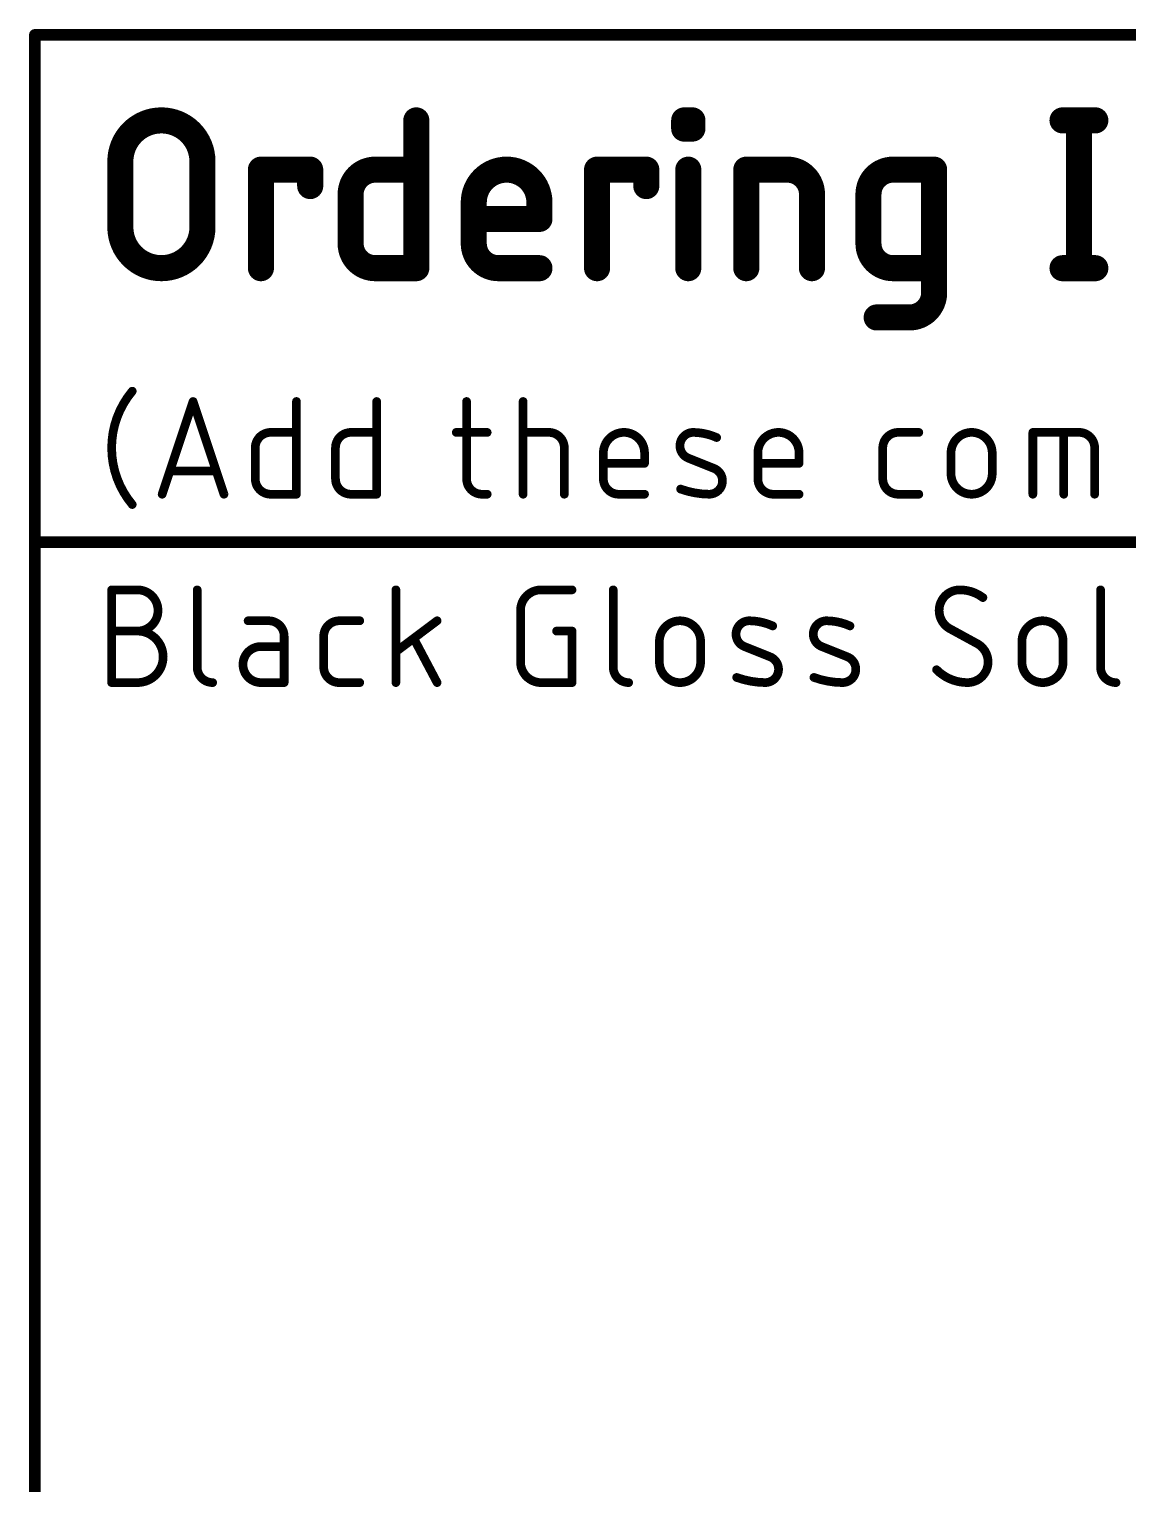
# Model space of a CAD drawing. Extents: x -32 to 103, y -61 to 35.
# Drawn here: x 1.17 to 20.44, y -35.56 to -10.06 of the extents above; entities that cross this region are included whole.
import ezdxf

# ---------------------------------------------------------------- set-up
doc = ezdxf.new("R2010")
doc.units = 0
doc.layers.add('23', color=53, linetype='CONTINUOUS')
doc.layers.add('51', color=53, linetype='CONTINUOUS')

msp = doc.modelspace()

# ---------------------------------------------------------------- linework, layer by layer
at = {"layer": '23'}
msp.add_point((1.27, -10.16), dxfattribs=at)
at = {"layer": '51'}
for points, const_width in [([(1.27, -10.16), (102.87, -10.16)], 0.2032), ([(1.27, -19.05), (1.27, -10.16)], 0.2032), ([(7.958, -11.6586), (7.958, -14.2494)], 0.4572), ([(12.655, -11.8025), (12.655, -11.6586)], 0.4572), ([(12.655, -11.6586), (12.7989, -11.6586)], 0.4572), ([(12.7989, -11.6586), (12.7989, -11.8025)], 0.4572), ([(19.2885, -11.6586), (19.8642, -11.6586)], 0.4572), ([(19.5764, -11.6586), (19.5764, -14.2494)], 0.4572), ([(12.7989, -11.8025), (12.655, -11.8025)], 0.4572), ([(2.7686, -13.5297), (2.7686, -12.3783)], 0.4572), ([(4.2079, -12.3783), (4.2079, -13.5297)], 0.4572), ([(5.2336, -14.2494), (5.2336, -12.5222)], 0.4572), ([(5.2336, -12.5222), (6.0972, -12.5222)], 0.4572), ([(6.0972, -12.5222), (6.0972, -12.8101)], 0.4572), ([(7.2383, -12.5222), (7.958, -12.5222)], 0.4572), ([(11.1272, -14.2494), (11.1272, -12.5222)], 0.4572), ([(11.1272, -12.5222), (11.9908, -12.5222)], 0.4572), ([(11.9908, -12.5222), (11.9908, -12.8101)], 0.4572), ([(12.727, -14.2494), (12.727, -12.5222)], 0.4572), ([(13.7441, -14.2494), (13.7441, -12.5222)], 0.4572), ([(13.7441, -12.5222), (14.4638, -12.5222)], 0.4572), ([(16.3178, -12.5222), (17.0374, -12.5222)], 0.4572), ([(17.0374, -12.5222), (17.0374, -14.6812)], 0.4572), ([(6.8065, -13.8176), (6.8065, -12.954)], 0.4572), ([(14.8956, -12.954), (14.8956, -14.2494)], 0.4572), ([(15.886, -13.8176), (15.886, -12.954)], 0.4572), ([(8.9655, -13.8176), (8.9655, -13.0979)], 0.4572), ([(10.117, -13.0979), (10.117, -13.3858)], 0.4572), ([(10.117, -13.3858), (8.9655, -13.3858)], 0.4572), ([(7.958, -14.2494), (7.2383, -14.2494)], 0.4572), ([(10.117, -14.2494), (9.3973, -14.2494)], 0.4572), ([(17.0374, -14.2494), (16.3178, -14.2494)], 0.4572), ([(19.2885, -14.2494), (19.8642, -14.2494)], 0.4572), ([(16.6056, -15.113), (16.0299, -15.113)], 0.4572), ([(3.5018, -18.2118), (4.0437, -16.5862)], 0.1524), ([(4.0437, -16.5862), (4.5855, -18.2118)], 0.1524), ([(5.8565, -16.5862), (5.8565, -18.2118)], 0.1524), ([(7.2633, -16.5862), (7.2633, -18.2118)], 0.1524), ([(8.8395, -16.5862), (8.8395, -17.9409)], 0.1524), ([(9.8307, -18.2118), (9.8307, -16.5862)], 0.1524), ([(5.4049, -17.1281), (5.8565, -17.1281)], 0.1524), ([(6.8117, -17.1281), (7.2633, -17.1281)], 0.1524), ([(8.6589, -17.1281), (9.2007, -17.1281)], 0.1524), ([(9.8307, -17.1281), (10.2822, -17.1281)], 0.1524), ([(16.408, -17.1281), (16.7692, -17.1281)], 0.1524), ([(18.7683, -18.2118), (18.7683, -17.1281)], 0.1524), ([(18.7683, -17.1281), (19.5811, -17.1281)], 0.1524), ([(19.3101, -18.2118), (19.3101, -17.1281)], 0.1524), ([(5.134, -17.9409), (5.134, -17.399)], 0.1524), ([(6.5408, -17.9409), (6.5408, -17.399)], 0.1524), ([(10.5532, -17.399), (10.5532, -18.2118)], 0.1524), ([(16.137, -17.9409), (16.137, -17.399)], 0.1524), ([(19.852, -17.399), (19.852, -18.2118)], 0.1524), ([(11.2375, -17.9409), (11.2375, -17.4893)], 0.1524), ([(11.96, -17.6699), (11.2375, -17.6699)], 0.1524), ([(11.96, -17.4893), (11.96, -17.6699)], 0.1524), ([(13.1792, -17.7602), (12.7277, -17.5796)], 0.1524), ([(13.9469, -17.9409), (13.9469, -17.4893)], 0.1524), ([(14.6694, -17.6699), (13.9469, -17.6699)], 0.1524), ([(14.6694, -17.4893), (14.6694, -17.6699)], 0.1524), ([(17.3337, -17.8506), (17.3337, -17.4893)], 0.1524), ([(18.0562, -17.4893), (18.0562, -17.8506)], 0.1524), ([(4.4501, -17.8054), (3.6373, -17.8054)], 0.1524), ([(5.8565, -18.2118), (5.4049, -18.2118)], 0.1524), ([(7.2633, -18.2118), (6.8117, -18.2118)], 0.1524), ([(9.1104, -18.2118), (9.2007, -18.2118)], 0.1524), ([(11.96, -18.2118), (11.5084, -18.2118)], 0.1524), ([(14.6694, -18.2118), (14.2178, -18.2118)], 0.1524), ([(16.7692, -18.2118), (16.408, -18.2118)], 0.1524), ([(1.27, -60.96), (1.27, -19.05)], 0.2032), ([(1.27, -19.05), (102.87, -19.05)], 0.2032), ([(2.6162, -21.5138), (2.6162, -19.8882)], 0.1524), ([(2.6162, -19.8882), (3.0678, -19.8882)], 0.1524), ([(4.1159, -19.8882), (4.1159, -21.2429)], 0.1524), ([(7.6001, -21.5138), (7.6001, -19.8882)], 0.1524), ([(10.1467, -19.8882), (10.6886, -19.8882)], 0.1524), ([(11.4105, -19.8882), (11.4105, -21.2429)], 0.1524), ([(19.9556, -19.8882), (19.9556, -21.2429)], 0.1524), ([(5.3701, -20.4301), (5.0089, -20.4301)], 0.1524), ([(6.6054, -20.4301), (6.9666, -20.4301)], 0.1524), ([(8.3226, -20.4301), (7.6001, -20.9719)], 0.1524), ([(9.7855, -21.1526), (9.7855, -20.2494)], 0.1524), ([(2.6162, -20.6107), (3.0678, -20.6107)], 0.1524), ([(5.641, -21.5138), (5.641, -20.701)], 0.1524), ([(6.3345, -21.2429), (6.3345, -20.701)], 0.1524), ([(10.4176, -20.6107), (10.6886, -20.6107)], 0.1524), ([(10.6886, -20.6107), (10.6886, -21.5138)], 0.1524), ([(17.8025, -20.8365), (17.3058, -20.5655)], 0.1524), ([(5.641, -20.8816), (5.2347, -20.8816)], 0.1524), ([(8.3226, -21.5138), (7.9162, -20.7462)], 0.1524), ([(12.2205, -21.1526), (12.2205, -20.7913)], 0.1524), ([(12.943, -20.7913), (12.943, -21.1526)], 0.1524), ([(14.1622, -21.0622), (13.7106, -20.8816)], 0.1524), ([(15.5169, -21.0622), (15.0653, -20.8816)], 0.1524), ([(18.5772, -21.1526), (18.5772, -20.7913)], 0.1524), ([(19.2996, -20.7913), (19.2996, -21.1526)], 0.1524), ([(3.0678, -21.5138), (2.6162, -21.5138)], 0.1524), ([(5.2347, -21.5138), (5.641, -21.5138)], 0.1524), ([(6.9666, -21.5138), (6.6054, -21.5138)], 0.1524), ([(10.6886, -21.5138), (10.1467, -21.5138)], 0.1524)]:
    msp.add_lwpolyline(points, dxfattribs=dict(at, const_width=const_width))
for points, const_width in [([(1.27, -10.1092, 1), (1.27, -10.2108)], 0.1016), ([(1.3208, -10.16, 1), (1.2192, -10.16)], 0.1016), ([(4.2079, -12.3783, 1), (2.7686, -12.3783)], 0.4572), ([(8.0723, -11.6586, 1), (7.8437, -11.6586)], 0.2286), ([(12.7693, -11.6586, 1), (12.5407, -11.6586)], 0.2286), ([(12.655, -11.5443, 1), (12.655, -11.7729)], 0.2286), ([(12.9132, -11.6586, 1), (12.6846, -11.6586)], 0.2286), ([(12.7989, -11.7729, 1), (12.7989, -11.5443)], 0.2286), ([(19.2885, -11.5443, 1), (19.2885, -11.7729)], 0.2286), ([(19.6907, -11.6586, 1), (19.4621, -11.6586)], 0.2286), ([(19.8642, -11.7729, 1), (19.8642, -11.5443)], 0.2286), ([(12.655, -11.6882, 1), (12.655, -11.9168)], 0.2286), ([(12.5407, -11.8025, 1), (12.7693, -11.8025)], 0.2286), ([(12.6846, -11.8025, 1), (12.9132, -11.8025)], 0.2286), ([(12.7989, -11.9168, 1), (12.7989, -11.6882)], 0.2286), ([(2.8829, -12.3783, 1), (2.6543, -12.3783)], 0.2286), ([(4.3222, -12.3783, 1), (4.0936, -12.3783)], 0.2286), ([(2.6543, -12.3783, 1), (2.8829, -12.3783)], 0.2286), ([(4.0936, -12.3783, 1), (4.3222, -12.3783)], 0.2286), ([(5.3479, -12.5222, 1), (5.1193, -12.5222)], 0.2286), ([(5.2336, -12.4079, 1), (5.2336, -12.6365)], 0.2286), ([(6.2115, -12.5222, 1), (5.9829, -12.5222)], 0.2286), ([(6.0972, -12.6365, 1), (6.0972, -12.4079)], 0.2286), ([(7.2383, -12.5222, 0.4142), (6.8065, -12.954)], 0.4572), ([(7.2383, -12.4079, 1), (7.2383, -12.6365)], 0.2286), ([(7.2383, -12.6365, 1), (7.2383, -12.4079)], 0.2286), ([(7.958, -12.6365, 1), (7.958, -12.4079)], 0.2286), ([(10.1169, -13.0979, 1), (8.9655, -13.0979)], 0.4572), ([(11.2415, -12.5222, 1), (11.0129, -12.5222)], 0.2286), ([(11.1272, -12.4079, 1), (11.1272, -12.6365)], 0.2286), ([(12.1051, -12.5222, 1), (11.8765, -12.5222)], 0.2286), ([(11.9908, -12.6365, 1), (11.9908, -12.4079)], 0.2286), ([(12.8413, -12.5222, 1), (12.6127, -12.5222)], 0.2286), ([(13.8584, -12.5222, 1), (13.6298, -12.5222)], 0.2286), ([(13.7441, -12.4079, 1), (13.7441, -12.6365)], 0.2286), ([(14.8956, -12.954, 0.4142), (14.4638, -12.5222)], 0.4572), ([(14.4638, -12.4079, 1), (14.4638, -12.6365)], 0.2286), ([(14.4638, -12.6365, 1), (14.4638, -12.4079)], 0.2286), ([(16.3178, -12.5222, 0.4142), (15.886, -12.954)], 0.4572), ([(16.3178, -12.4079, 1), (16.3178, -12.6365)], 0.2286), ([(16.3178, -12.6365, 1), (16.3178, -12.4079)], 0.2286), ([(17.1517, -12.5222, 1), (16.9231, -12.5222)], 0.2286), ([(17.0374, -12.6365, 1), (17.0374, -12.4079)], 0.2286), ([(5.9829, -12.8101, 1), (6.2115, -12.8101)], 0.2286), ([(6.9208, -12.954, 1), (6.6922, -12.954)], 0.2286), ([(11.8765, -12.8101, 1), (12.1051, -12.8101)], 0.2286), ([(15.0099, -12.954, 1), (14.7813, -12.954)], 0.2286), ([(16.0003, -12.954, 1), (15.7717, -12.954)], 0.2286), ([(6.6922, -12.954, 1), (6.9208, -12.954)], 0.2286), ([(9.0798, -13.0979, 1), (8.8512, -13.0979)], 0.2286), ([(8.8512, -13.0979, 1), (9.0798, -13.0979)], 0.2286), ([(10.0026, -13.0979, 1), (10.2312, -13.0979)], 0.2286), ([(10.2313, -13.0979, 1), (10.0027, -13.0979)], 0.2286), ([(14.7813, -12.954, 1), (15.0099, -12.954)], 0.2286), ([(15.7717, -12.954, 1), (16.0003, -12.954)], 0.2286), ([(8.9655, -13.2715, 1), (8.9655, -13.5001)], 0.2286), ([(10.117, -13.5001, 1), (10.117, -13.2715)], 0.2286), ([(2.7686, -13.5297, 1), (4.2079, -13.5297)], 0.4572), ([(2.8829, -13.5297, 1), (2.6543, -13.5297)], 0.2286), ([(2.6543, -13.5297, 1), (2.8829, -13.5297)], 0.2286), ([(4.3222, -13.5297, 1), (4.0936, -13.5297)], 0.2286), ([(4.0936, -13.5297, 1), (4.3222, -13.5297)], 0.2286), ([(10.0027, -13.3858, 1), (10.2313, -13.3858)], 0.2286), ([(6.8065, -13.8176, 0.4142), (7.2383, -14.2494)], 0.4572), ([(6.9208, -13.8176, 1), (6.6922, -13.8176)], 0.2286), ([(6.6922, -13.8176, 1), (6.9208, -13.8176)], 0.2286), ([(8.9655, -13.8176, 0.4142), (9.3973, -14.2494)], 0.4572), ([(9.0798, -13.8176, 1), (8.8512, -13.8176)], 0.2286), ([(8.8512, -13.8176, 1), (9.0798, -13.8176)], 0.2286), ([(15.886, -13.8176, 0.4142), (16.3178, -14.2494)], 0.4572), ([(16.0003, -13.8176, 1), (15.7717, -13.8176)], 0.2286), ([(15.7717, -13.8176, 1), (16.0003, -13.8176)], 0.2286), ([(7.2383, -14.1351, 1), (7.2383, -14.3637)], 0.2286), ([(7.2383, -14.3637, 1), (7.2383, -14.1351)], 0.2286), ([(7.958, -14.3637, 1), (7.958, -14.1351)], 0.2286), ([(9.3973, -14.1351, 1), (9.3973, -14.3637)], 0.2286), ([(9.3973, -14.3637, 1), (9.3973, -14.1351)], 0.2286), ([(10.117, -14.3637, 1), (10.117, -14.1351)], 0.2286), ([(16.3178, -14.1351, 1), (16.3178, -14.3637)], 0.2286), ([(16.3178, -14.3637, 1), (16.3178, -14.1351)], 0.2286), ([(17.0374, -14.3637, 1), (17.0374, -14.1351)], 0.2286), ([(19.2885, -14.1351, 1), (19.2885, -14.3637)], 0.2286), ([(19.8642, -14.3637, 1), (19.8642, -14.1351)], 0.2286), ([(5.1193, -14.2494, 1), (5.3479, -14.2494)], 0.2286), ([(7.8437, -14.2494, 1), (8.0723, -14.2494)], 0.2286), ([(11.0129, -14.2494, 1), (11.2415, -14.2494)], 0.2286), ([(12.6127, -14.2494, 1), (12.8413, -14.2494)], 0.2286), ([(13.6298, -14.2494, 1), (13.8584, -14.2494)], 0.2286), ([(14.7813, -14.2494, 1), (15.0099, -14.2494)], 0.2286), ([(19.4621, -14.2494, 1), (19.6907, -14.2494)], 0.2286), ([(16.6056, -15.113, 0.4142), (17.0374, -14.6812)], 0.4572), ([(17.1517, -14.6812, 1), (16.9231, -14.6812)], 0.2286), ([(16.9231, -14.6812, 1), (17.1517, -14.6812)], 0.2286), ([(16.0299, -14.9987, 1), (16.0299, -15.2273)], 0.2286), ([(16.6056, -14.9987, 1), (16.6056, -15.2273)], 0.2286), ([(16.6056, -15.2273, 1), (16.6056, -14.9987)], 0.2286), ([(2.9774, -16.4056, 0.1762), (2.6162, -17.399)], 0.1524), ([(3.0066, -16.4301, 1), (2.9482, -16.3811)], 0.0762), ([(4.0798, -16.5742, 1), (4.0075, -16.5982)], 0.0762), ([(4.0798, -16.5982, 1), (4.0075, -16.5742)], 0.0762), ([(5.8946, -16.5862, 1), (5.8184, -16.5862)], 0.0762), ([(7.3014, -16.5862, 1), (7.2252, -16.5862)], 0.0762), ([(8.8776, -16.5862, 1), (8.8014, -16.5862)], 0.0762), ([(9.8688, -16.5862, 1), (9.7926, -16.5862)], 0.0762), ([(5.4049, -17.1281, 0.4142), (5.134, -17.399)], 0.1524), ([(5.4049, -17.09, 1), (5.4049, -17.1662)], 0.0762), ([(5.4049, -17.1662, 1), (5.4049, -17.09)], 0.0762), ([(5.8565, -17.1662, 1), (5.8565, -17.09)], 0.0762), ([(6.8117, -17.1281, 0.4142), (6.5408, -17.399)], 0.1524), ([(6.8117, -17.09, 1), (6.8117, -17.1662)], 0.0762), ([(6.8117, -17.1662, 1), (6.8117, -17.09)], 0.0762), ([(7.2633, -17.1662, 1), (7.2633, -17.09)], 0.0762), ([(8.6589, -17.09, 1), (8.6589, -17.1662)], 0.0762), ([(9.2007, -17.1662, 1), (9.2007, -17.09)], 0.0762), ([(9.8307, -17.09, 1), (9.8307, -17.1662)], 0.0762), ([(10.5532, -17.399, 0.4142), (10.2822, -17.1281)], 0.1524), ([(10.2822, -17.09, 1), (10.2822, -17.1662)], 0.0762), ([(10.2822, -17.1662, 1), (10.2822, -17.09)], 0.0762), ([(11.96, -17.4893, 1), (11.2375, -17.4893)], 0.1524), ([(12.818, -17.1281, 0.8318), (12.7277, -17.5796)], 0.1524), ([(12.8185, -17.09, 1), (12.8174, -17.1662)], 0.0762), ([(13.2244, -17.2184, 0.1026), (12.818, -17.1281)], 0.1524), ([(12.8174, -17.1662, 1), (12.8185, -17.09)], 0.0762), ([(14.6694, -17.4893, 1), (13.9469, -17.4893)], 0.1524), ([(16.408, -17.1281, 0.4142), (16.137, -17.399)], 0.1524), ([(16.408, -17.09, 1), (16.408, -17.1662)], 0.0762), ([(16.408, -17.1662, 1), (16.408, -17.09)], 0.0762), ([(16.7692, -17.1662, 1), (16.7692, -17.09)], 0.0762), ([(18.0562, -17.4893, 1), (17.3337, -17.4893)], 0.1524), ([(18.8064, -17.1281, 1), (18.7302, -17.1281)], 0.0762), ([(18.7683, -17.09, 1), (18.7683, -17.1662)], 0.0762), ([(19.3482, -17.1281, 1), (19.272, -17.1281)], 0.0762), ([(19.852, -17.399, 0.4142), (19.5811, -17.1281)], 0.1524), ([(19.5811, -17.09, 1), (19.5811, -17.1662)], 0.0762), ([(19.5811, -17.1662, 1), (19.5811, -17.09)], 0.0762), ([(2.6162, -17.399, 0.1762), (2.9774, -18.3924)], 0.1524), ([(2.6543, -17.399, 1), (2.5781, -17.399)], 0.0762), ([(5.1721, -17.399, 1), (5.0959, -17.399)], 0.0762), ([(6.5789, -17.399, 1), (6.5027, -17.399)], 0.0762), ([(10.5913, -17.399, 1), (10.5151, -17.399)], 0.0762), ([(13.2087, -17.2531, 1), (13.24, -17.1836)], 0.0762), ([(16.1751, -17.399, 1), (16.0989, -17.399)], 0.0762), ([(19.8901, -17.399, 1), (19.8139, -17.399)], 0.0762), ([(2.5781, -17.399, 1), (2.6543, -17.399)], 0.0762), ([(5.0959, -17.399, 1), (5.1721, -17.399)], 0.0762), ([(6.5027, -17.399, 1), (6.5789, -17.399)], 0.0762), ([(10.5151, -17.399, 1), (10.5913, -17.399)], 0.0762), ([(11.2756, -17.4893, 1), (11.1994, -17.4893)], 0.0762), ([(11.1994, -17.4893, 1), (11.2756, -17.4893)], 0.0762), ([(11.2375, -17.6318, 1), (11.2375, -17.708)], 0.0762), ([(11.9981, -17.4893, 1), (11.9219, -17.4893)], 0.0762), ([(11.9219, -17.4893, 1), (11.9981, -17.4893)], 0.0762), ([(11.96, -17.708, 1), (11.96, -17.6318)], 0.0762), ([(12.7418, -17.5443, 1), (12.7135, -17.615)], 0.0762), ([(12.7135, -17.615, 1), (12.7418, -17.5442)], 0.0762), ([(13.985, -17.4893, 1), (13.9088, -17.4893)], 0.0762), ([(13.9088, -17.4893, 1), (13.985, -17.4893)], 0.0762), ([(13.9469, -17.6318, 1), (13.9469, -17.708)], 0.0762), ([(14.7075, -17.4893, 1), (14.6313, -17.4893)], 0.0762), ([(14.6313, -17.4893, 1), (14.7075, -17.4893)], 0.0762), ([(14.6694, -17.708, 1), (14.6694, -17.6318)], 0.0762), ([(16.0989, -17.399, 1), (16.1751, -17.399)], 0.0762), ([(17.3718, -17.4893, 1), (17.2956, -17.4893)], 0.0762), ([(17.2956, -17.4893, 1), (17.3718, -17.4893)], 0.0762), ([(18.0943, -17.4893, 1), (18.0181, -17.4893)], 0.0762), ([(18.0181, -17.4893, 1), (18.0943, -17.4893)], 0.0762), ([(19.8139, -17.399, 1), (19.8901, -17.399)], 0.0762), ([(3.6373, -17.7673, 1), (3.6373, -17.8435)], 0.0762), ([(4.4501, -17.8435, 1), (4.4501, -17.7673)], 0.0762), ([(11.9219, -17.6699, 1), (11.9981, -17.6699)], 0.0762), ([(13.0889, -18.2118, 0.8318), (13.1792, -17.7602)], 0.1524), ([(13.1934, -17.7249, 1), (13.1651, -17.7956)], 0.0762), ([(13.1651, -17.7956, 1), (13.1934, -17.7249)], 0.0762), ([(14.6313, -17.6699, 1), (14.7075, -17.6699)], 0.0762), ([(17.3337, -17.8506, 1), (18.0562, -17.8506)], 0.1524), ([(17.3718, -17.8506, 1), (17.2956, -17.8506)], 0.0762), ([(17.2956, -17.8506, 1), (17.3718, -17.8506)], 0.0762), ([(18.0943, -17.8506, 1), (18.0181, -17.8506)], 0.0762), ([(18.0181, -17.8506, 1), (18.0943, -17.8506)], 0.0762), ([(5.134, -17.9409, 0.4142), (5.4049, -18.2118)], 0.1524), ([(5.1721, -17.9409, 1), (5.0959, -17.9409)], 0.0762), ([(5.0959, -17.9409, 1), (5.1721, -17.9409)], 0.0762), ([(6.5408, -17.9409, 0.4142), (6.8117, -18.2118)], 0.1524), ([(6.5789, -17.9409, 1), (6.5027, -17.9409)], 0.0762), ([(6.5027, -17.9409, 1), (6.5789, -17.9409)], 0.0762), ([(8.8395, -17.9409, 0.4142), (9.1104, -18.2118)], 0.1524), ([(8.8776, -17.9409, 1), (8.8014, -17.9409)], 0.0762), ([(8.8014, -17.9409, 1), (8.8776, -17.9409)], 0.0762), ([(11.2375, -17.9409, 0.4142), (11.5084, -18.2118)], 0.1524), ([(11.2756, -17.9409, 1), (11.1994, -17.9409)], 0.0762), ([(11.1994, -17.9409, 1), (11.2756, -17.9409)], 0.0762), ([(12.6051, -18.0856, 1), (12.5793, -18.1573)], 0.0762), ([(12.5922, -18.1215, 0.083), (13.0889, -18.2118)], 0.1524), ([(13.9469, -17.9409, 0.4142), (14.2178, -18.2118)], 0.1524), ([(13.985, -17.9409, 1), (13.9088, -17.9409)], 0.0762), ([(13.9088, -17.9409, 1), (13.985, -17.9409)], 0.0762), ([(16.137, -17.9409, 0.4142), (16.408, -18.2118)], 0.1524), ([(16.1751, -17.9409, 1), (16.0989, -17.9409)], 0.0762), ([(16.0989, -17.9409, 1), (16.1751, -17.9409)], 0.0762), ([(2.9482, -18.4169, 1), (3.0066, -18.3679)], 0.0762), ([(3.4656, -18.1998, 1), (3.5379, -18.2238)], 0.0762), ([(4.5494, -18.2238, 1), (4.6217, -18.1998)], 0.0762), ([(5.4049, -18.1737, 1), (5.4049, -18.2499)], 0.0762), ([(5.4049, -18.2499, 1), (5.4049, -18.1737)], 0.0762), ([(5.8184, -18.2118, 1), (5.8946, -18.2118)], 0.0762), ([(5.8565, -18.2499, 1), (5.8565, -18.1737)], 0.0762), ([(6.8117, -18.1737, 1), (6.8117, -18.2499)], 0.0762), ([(6.8117, -18.2499, 1), (6.8117, -18.1737)], 0.0762), ([(7.2252, -18.2118, 1), (7.3014, -18.2118)], 0.0762), ([(7.2633, -18.2499, 1), (7.2633, -18.1737)], 0.0762), ([(9.1104, -18.1737, 1), (9.1104, -18.2499)], 0.0762), ([(9.1104, -18.2499, 1), (9.1104, -18.1737)], 0.0762), ([(9.2007, -18.2499, 1), (9.2007, -18.1737)], 0.0762), ([(9.7926, -18.2118, 1), (9.8688, -18.2118)], 0.0762), ([(10.5151, -18.2118, 1), (10.5913, -18.2118)], 0.0762), ([(11.5084, -18.1737, 1), (11.5084, -18.2499)], 0.0762), ([(11.5084, -18.2499, 1), (11.5084, -18.1737)], 0.0762), ([(11.96, -18.2499, 1), (11.96, -18.1737)], 0.0762), ([(13.0895, -18.1737, 1), (13.0884, -18.2499)], 0.0762), ([(13.0884, -18.2499, 1), (13.0895, -18.1737)], 0.0762), ([(14.2178, -18.1737, 1), (14.2178, -18.2499)], 0.0762), ([(14.2178, -18.2499, 1), (14.2178, -18.1737)], 0.0762), ([(14.6694, -18.2499, 1), (14.6694, -18.1737)], 0.0762), ([(16.408, -18.1737, 1), (16.408, -18.2499)], 0.0762), ([(16.408, -18.2499, 1), (16.408, -18.1737)], 0.0762), ([(16.7692, -18.2499, 1), (16.7692, -18.1737)], 0.0762), ([(18.7302, -18.2118, 1), (18.8064, -18.2118)], 0.0762), ([(19.272, -18.2118, 1), (19.3482, -18.2118)], 0.0762), ([(19.8139, -18.2118, 1), (19.8901, -18.2118)], 0.0762), ([(1.3208, -19.05, 1), (1.2192, -19.05)], 0.1016), ([(1.27, -18.9992, 1), (1.27, -19.1008)], 0.1016), ([(1.2192, -19.05, 1), (1.3208, -19.05)], 0.1016), ([(2.6543, -19.8882, 1), (2.5781, -19.8882)], 0.0762), ([(2.6162, -19.8501, 1), (2.6162, -19.9263)], 0.0762), ([(3.0678, -20.6107, 1), (3.0678, -19.8882)], 0.1524), ([(3.0678, -19.8501, 1), (3.0678, -19.9263)], 0.0762), ([(3.0678, -19.9263, 1), (3.0678, -19.8501)], 0.0762), ([(4.154, -19.8882, 1), (4.0778, -19.8882)], 0.0762), ([(7.6382, -19.8882, 1), (7.562, -19.8882)], 0.0762), ([(10.1467, -19.8882, 0.4142), (9.7855, -20.2494)], 0.1524), ([(10.1467, -19.8501, 1), (10.1467, -19.9263)], 0.0762), ([(10.1467, -19.9263, 1), (10.1467, -19.8501)], 0.0762), ([(10.6886, -19.9263, 1), (10.6886, -19.8501)], 0.0762), ([(11.4486, -19.8882, 1), (11.3724, -19.8882)], 0.0762), ([(17.4864, -19.8882, 0.4142), (17.1252, -20.2494)], 0.1524), ([(17.8928, -20.0237, 0.1623), (17.4864, -19.8882)], 0.1524), ([(17.4864, -19.8501, 1), (17.4864, -19.9263)], 0.0762), ([(17.4864, -19.9263, 1), (17.4864, -19.8501)], 0.0762), ([(19.9937, -19.8882, 1), (19.9175, -19.8882)], 0.0762), ([(17.87, -20.0541, 1), (17.9157, -19.9932)], 0.0762), ([(5.0089, -20.392, 1), (5.0089, -20.4682)], 0.0762), ([(5.641, -20.701, 0.4142), (5.3701, -20.4301)], 0.1524), ([(5.3701, -20.392, 1), (5.3701, -20.4682)], 0.0762), ([(5.3701, -20.4682, 1), (5.3701, -20.392)], 0.0762), ([(6.6054, -20.4301, 0.4142), (6.3345, -20.701)], 0.1524), ([(6.6054, -20.392, 1), (6.6054, -20.4682)], 0.0762), ([(6.6054, -20.4682, 1), (6.6054, -20.392)], 0.0762), ([(6.9666, -20.4682, 1), (6.9666, -20.392)], 0.0762), ([(8.3454, -20.4605, 1), (8.2997, -20.3996)], 0.0762), ([(9.8236, -20.2494, 1), (9.7474, -20.2494)], 0.0762), ([(9.7474, -20.2494, 1), (9.8236, -20.2494)], 0.0762), ([(12.943, -20.7913, 1), (12.2205, -20.7913)], 0.1524), ([(13.8009, -20.4301, 0.8318), (13.7106, -20.8816)], 0.1524), ([(14.2073, -20.5204, 0.1026), (13.8009, -20.4301)], 0.1524), ([(13.8015, -20.392, 1), (13.8004, -20.4682)], 0.0762), ([(13.8004, -20.4682, 1), (13.8015, -20.392)], 0.0762), ([(15.1557, -20.4301, 0.8318), (15.0653, -20.8816)], 0.1524), ([(15.1562, -20.392, 1), (15.1551, -20.4682)], 0.0762), ([(15.5621, -20.5204, 0.1026), (15.1557, -20.4301)], 0.1524), ([(15.1551, -20.4682, 1), (15.1562, -20.392)], 0.0762), ([(17.1252, -20.2494, 0.2656), (17.3058, -20.5655)], 0.1524), ([(17.1633, -20.2494, 1), (17.0871, -20.2494)], 0.0762), ([(17.0871, -20.2494, 1), (17.1633, -20.2494)], 0.0762), ([(19.2996, -20.7913, 1), (18.5772, -20.7913)], 0.1524), ([(2.6162, -20.5726, 1), (2.6162, -20.6488)], 0.0762), ([(3.0678, -21.5138, 1), (3.0678, -20.6107)], 0.1524), ([(3.0678, -20.5726, 1), (3.0678, -20.6488)], 0.0762), ([(3.0678, -20.5726, 1), (3.0678, -20.6488)], 0.0762), ([(3.0678, -20.6488, 1), (3.0678, -20.5726)], 0.0762), ([(5.6791, -20.701, 1), (5.6029, -20.701)], 0.0762), ([(6.3726, -20.701, 1), (6.2964, -20.701)], 0.0762), ([(10.4176, -20.5726, 1), (10.4176, -20.6488)], 0.0762), ([(10.7267, -20.6107, 1), (10.6505, -20.6107)], 0.0762), ([(10.6886, -20.6488, 1), (10.6886, -20.5726)], 0.0762), ([(14.1917, -20.5551, 1), (14.223, -20.4856)], 0.0762), ([(15.5464, -20.5551, 1), (15.5777, -20.4856)], 0.0762), ([(17.3241, -20.5321, 1), (17.2876, -20.599)], 0.0762), ([(17.2865, -20.5984, 1), (17.3252, -20.5327)], 0.0762), ([(5.2347, -20.8816, 1), (5.2347, -21.5138)], 0.1524), ([(5.2347, -20.8435, 1), (5.2347, -20.9197)], 0.0762), ([(5.2347, -20.9197, 1), (5.2347, -20.8435)], 0.0762), ([(5.6029, -20.701, 1), (5.6791, -20.701)], 0.0762), ([(5.641, -20.9197, 1), (5.641, -20.8435)], 0.0762), ([(6.2964, -20.701, 1), (6.3726, -20.701)], 0.0762), ([(7.5772, -20.9415, 1), (7.6229, -21.0024)], 0.0762), ([(7.9498, -20.7283, 1), (7.8825, -20.764)], 0.0762), ([(12.2586, -20.7913, 1), (12.1824, -20.7913)], 0.0762), ([(12.1824, -20.7913, 1), (12.2586, -20.7913)], 0.0762), ([(12.9811, -20.7913, 1), (12.9049, -20.7913)], 0.0762), ([(12.9049, -20.7913, 1), (12.9811, -20.7913)], 0.0762), ([(13.7248, -20.8463, 1), (13.6965, -20.917)], 0.0762), ([(13.6965, -20.917, 1), (13.7248, -20.8462)], 0.0762), ([(15.0795, -20.8463, 1), (15.0512, -20.917)], 0.0762), ([(15.0512, -20.917, 1), (15.0795, -20.8462)], 0.0762), ([(17.8219, -20.8036, 1), (17.7832, -20.8693)], 0.0762), ([(17.9832, -21.1526, 0.2656), (17.8025, -20.8365)], 0.1524), ([(17.7843, -20.8699, 1), (17.8208, -20.803)], 0.0762), ([(18.6153, -20.7913, 1), (18.5391, -20.7913)], 0.0762), ([(18.5391, -20.7913, 1), (18.6153, -20.7913)], 0.0762), ([(19.3377, -20.7913, 1), (19.2615, -20.7913)], 0.0762), ([(19.2615, -20.7913, 1), (19.3377, -20.7913)], 0.0762), ([(9.7855, -21.1526, 0.4142), (10.1467, -21.5138)], 0.1524), ([(9.8236, -21.1526, 1), (9.7474, -21.1526)], 0.0762), ([(9.7474, -21.1526, 1), (9.8236, -21.1526)], 0.0762), ([(12.2205, -21.1526, 1), (12.943, -21.1526)], 0.1524), ([(12.2586, -21.1526, 1), (12.1824, -21.1526)], 0.0762), ([(12.1824, -21.1526, 1), (12.2586, -21.1526)], 0.0762), ([(12.9811, -21.1526, 1), (12.9049, -21.1526)], 0.0762), ([(12.9049, -21.1526, 1), (12.9811, -21.1526)], 0.0762), ([(14.0719, -21.5138, 0.8318), (14.1622, -21.0622)], 0.1524), ([(14.1763, -21.0269, 1), (14.148, -21.0976)], 0.0762), ([(14.148, -21.0976, 1), (14.1763, -21.0269)], 0.0762), ([(15.4266, -21.5138, 0.8318), (15.5169, -21.0622)], 0.1524), ([(15.531, -21.0269, 1), (15.5027, -21.0976)], 0.0762), ([(15.5027, -21.0976, 1), (15.531, -21.0269)], 0.0762), ([(17.6219, -21.5138, 0.4142), (17.9832, -21.1526)], 0.1524), ([(18.0213, -21.1526, 1), (17.9451, -21.1526)], 0.0762), ([(17.9451, -21.1526, 1), (18.0212, -21.1526)], 0.0762), ([(18.5772, -21.1526, 1), (19.2996, -21.1526)], 0.1524), ([(18.6153, -21.1526, 1), (18.5391, -21.1526)], 0.0762), ([(18.5391, -21.1526, 1), (18.6153, -21.1526)], 0.0762), ([(19.3377, -21.1526, 1), (19.2615, -21.1526)], 0.0762), ([(19.2615, -21.1526, 1), (19.3377, -21.1526)], 0.0762), ([(4.1159, -21.2429, 0.4142), (4.3868, -21.5138)], 0.1524), ([(4.154, -21.2429, 1), (4.0778, -21.2429)], 0.0762), ([(4.0778, -21.2429, 1), (4.154, -21.2429)], 0.0762), ([(6.3345, -21.2429, 0.4142), (6.6054, -21.5138)], 0.1524), ([(6.3726, -21.2429, 1), (6.2964, -21.2429)], 0.0762), ([(6.2964, -21.2429, 1), (6.3726, -21.2429)], 0.0762), ([(11.4105, -21.2429, 0.4142), (11.6814, -21.5138)], 0.1524), ([(11.4486, -21.2429, 1), (11.3724, -21.2429)], 0.0762), ([(11.3724, -21.2429, 1), (11.4486, -21.2429)], 0.0762), ([(13.5881, -21.3876, 1), (13.5623, -21.4593)], 0.0762), ([(13.5752, -21.4235, 0.083), (14.0719, -21.5138)], 0.1524), ([(14.9428, -21.3876, 1), (14.917, -21.4593)], 0.0762), ([(14.9299, -21.4235, 0.083), (15.4266, -21.5138)], 0.1524), ([(17.08, -21.288, 0.2), (17.6219, -21.5138)], 0.1524), ([(17.1071, -21.2612, 1), (17.053, -21.3149)], 0.0762), ([(19.9556, -21.2429, 0.4142), (20.2265, -21.5138)], 0.1524), ([(19.9937, -21.2429, 1), (19.9175, -21.2429)], 0.0762), ([(19.9175, -21.2429, 1), (19.9937, -21.2429)], 0.0762), ([(2.6162, -21.4757, 1), (2.6162, -21.5519)], 0.0762), ([(2.5781, -21.5138, 1), (2.6543, -21.5138)], 0.0762), ([(3.0678, -21.4757, 1), (3.0678, -21.5519)], 0.0762), ([(3.0678, -21.5519, 1), (3.0678, -21.4757)], 0.0762), ([(4.3868, -21.5519, 1), (4.3868, -21.4757)], 0.0762), ([(5.2347, -21.4757, 1), (5.2347, -21.5519)], 0.0762), ([(5.2347, -21.5519, 1), (5.2347, -21.4757)], 0.0762), ([(5.6029, -21.5138, 1), (5.6791, -21.5138)], 0.0762), ([(5.641, -21.5519, 1), (5.641, -21.4757)], 0.0762), ([(6.6054, -21.4757, 1), (6.6054, -21.5519)], 0.0762), ([(6.6054, -21.5519, 1), (6.6054, -21.4757)], 0.0762), ([(6.9666, -21.5519, 1), (6.9666, -21.4757)], 0.0762), ([(7.562, -21.5138, 1), (7.6382, -21.5138)], 0.0762), ([(8.2889, -21.5316, 1), (8.3562, -21.496)], 0.0762), ([(10.1467, -21.4757, 1), (10.1467, -21.5519)], 0.0762), ([(10.1467, -21.5519, 1), (10.1467, -21.4757)], 0.0762), ([(10.6505, -21.5138, 1), (10.7267, -21.5138)], 0.0762), ([(10.6886, -21.5519, 1), (10.6886, -21.4757)], 0.0762), ([(11.6814, -21.5519, 1), (11.6814, -21.4757)], 0.0762), ([(14.0724, -21.4757, 1), (14.0713, -21.5519)], 0.0762), ([(14.0713, -21.5519, 1), (14.0724, -21.4757)], 0.0762), ([(15.4271, -21.4757, 1), (15.426, -21.5519)], 0.0762), ([(15.426, -21.5519, 1), (15.4271, -21.4757)], 0.0762), ([(17.6219, -21.4757, 1), (17.6219, -21.5519)], 0.0762), ([(17.6219, -21.5519, 1), (17.6219, -21.4757)], 0.0762), ([(20.2265, -21.5519, 1), (20.2265, -21.4757)], 0.0762)]:
    msp.add_lwpolyline(points, format="xyb", dxfattribs=dict(at, const_width=const_width))

doc.saveas('drawing.dxf')
